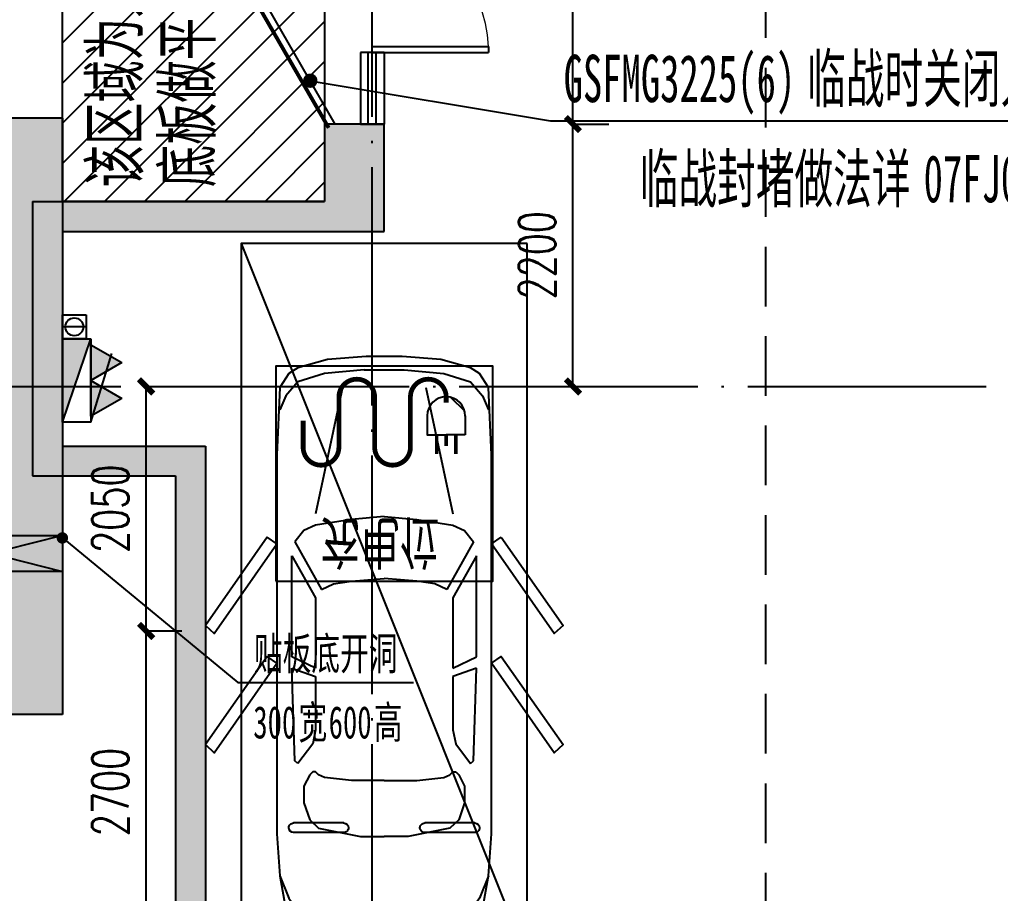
# Model space of a CAD drawing. Header units: millimetres. Extents: x 12325263 to 13848842, y -1463133 to 573208.
# Drawn here: x 12575038 to 12583266, y -1115337 to -1108011 of the extents above; entities that cross this region are included whole.
import ezdxf
from ezdxf.xclip import XClip

# ---------------------------------------------------------------- set-up
doc = ezdxf.new("R2010")
doc.units = ezdxf.units.MM
doc.header["$LTSCALE"] = 1000
doc.header["$XCLIPFRAME"] = 0
for name, pattern in [('ACAD_ISO02W100', [15, 12, -3]), ('DASHED2', [0.375, 0.25, -0.125]), ('DOTE', [2.4200000000000004, 2, -0.2, 0.02, -0.2]), ('地下室负三层平面图$0$-3F平面$0$$AUDIT_BAD_LTYPE2', [0])]:
    doc.linetypes.add(name, pattern=pattern)
for name, color, linetype in [('#s-灭火器', 20, 'Continuous'), ('-2F平面$0$WALL-SHATCH', 8, 'Continuous'), ('A-ANNO-DIMS', 83, 'Continuous'), ('A-AXIS', 16, 'DOTE'), ('A-DOOR', 2, 'Continuous'), ('A-WALL', 5, 'Continuous'), ('A-WALL-PATT', 8, 'Continuous'), ('A_WALL(防火墙)', 151, 'Continuous'), ('AXIS', 3, 'Continuous'), ('EQUIP_消火栓', 7, 'Continuous'), ('PUB_DIM', 83, 'Continuous'), ('PUB_HATCH', 8, 'Continuous'), ('PUB_TEXT', 7, 'Continuous'), ('VPIPE-消防中', 3, 'Continuous'), ('WALL', 5, 'Continuous'), ('人防墙', 6, 'Continuous'), ('人防平时标注', 42, 'Continuous'), ('人防门', 60, 'Continuous'), ('人防门编号', 73, 'Continuous'), ('公寓机动车库', 23, 'Continuous'), ('投影线', 6, 'ACAD_ISO02W100'), ('水条件', 1, 'Continuous'), ('车道中心线', 6, 'Continuous')]:
    doc.layers.add(name, color=color, linetype=linetype)
doc.styles.add('_TCH_DIM_T3', font='SIMPLEX.shx', dxfattribs={"width": 0.7058823529411765, "bigfont": 'GBCBIG.shx'})
doc.styles.add('宋体', font='', dxfattribs={"width": 0.65})
doc.styles.add('宋体-标注', font='', dxfattribs={"width": 0.6})
doc.styles.add('标注宋体', font='', dxfattribs={"width": 0.6})
doc.styles.add('黑体', font='simhei.ttf', dxfattribs={"width": 0.7})
doc.styles.get('宋体').set_extended_font_data('SimSun')
doc.styles.get('宋体-标注').set_extended_font_data('SimSun')
doc.styles.get('标注宋体').set_extended_font_data('NSimSun')
doc.dimstyles.new('_TCH_ARCH&&120', dxfattribs={"dimtxt": 306, "dimasz": 120, "dimexe": 300, "dimexo": 360, "dimgap": 147, "dimtad": 1, "dimdec": 0, "dimzin": 0, "dimdsep": 46, "dimtxsty": '_TCH_DIM_T3', "dimblk": 'ARCHTICK', "dimcen": 0.09, "dimclrt": 7, "dimazin": 2, "dimtfac": 1, "dimtdec": 0, "dimtix": 1, "dimtmove": 2, "dimatfit": 3, "dimfxl": 1, "dimfxlon": 1, "dimtolj": 1, "dimtzin": 0, "dimarcsym": 0})

# ---------------------------------------------------------------- blocks, each defined once
blk = doc.blocks.new('asdgafgfasdfagfagasdgagadfgsdhgd$DorLib2D$00000211')
at = {"color": 0}
for p, q in [((-0.4999999999998872, 0.04999999999998384), (-0.0669872981076951, 0.299999999999979)), ((0.5000000000001146, 0.05000000000001181), (0.06698729810792248, 0.3000000000000083))]:
    blk.add_line(p, q, dxfattribs=at)
at = {"color": 0, "const_width": 0.01}
for points in [[(-0.509999999999887, 0.06732050807566958), (-0.07698729810769844, 0.31732050807565)], [(0.5100000000001126, 0.06732050807569756), (0.07698729810792404, 0.3173205080756794)]]:
    blk.add_lwpolyline(points, dxfattribs=at)
blk = doc.blocks.new('asdgafgf20230228-rf2')
at = {"layer": 'PUB_HATCH'}
for points in [[(6499.968627293615, 9200.000000007522), (6499.972184369233, 10099.89818991629), (5999.97218437314, 10099.90016629298), (5999.969615478056, 9450.00000000779)], [(3799.92450728864, 9200.000000008973), (3549.926693536791, 9450.000000009106), (3549.906579965858, 7150.000000009109), (3799.908766233128, 7400.000000008969)], [(3549.926693536791, 9450.000000009106), (3799.92450728864, 9200.000000008973), (6499.968627293615, 9200.000000007522), (5999.969615478056, 9450.00000000779)], [(3799.908766233128, 7400.000000008969), (3549.906579965858, 7150.000000009109), (4749.906579965869, 7150.000000008411), (4999.908766233119, 7400.00000000827)], [(4999.908766233119, 7400.00000000827), (4749.906579965869, 7150.000000008411), (4749.868976333571, 2850.000000140878), (4999.871162600821, 3100.000000140801)]]:
    blk.add_hatch(color=256, dxfattribs=at).paths.add_polyline_path(points)
at = {"layer": '人防平时标注'}
h = blk.add_hatch(dxfattribs=at)
h.set_pattern_fill('ANSI31', color=8, scale=150, angle=-180.0000000027412)
h.set_pattern_definition([(224.9999999972588, (9667487.627463307, 3004649.036383043), (168.3798022619908, -168.3798022781024), [])])
h.paths.add_polyline_path([(6000.070429690182, 9450.000608791364), (3800.070429185405, 9449.999390915735), (3799.991296490654, 13950.00709987688), (5999.988983767107, 13949.99290007609)])
at = {"layer": '人防墙'}
for p, q in [((5999.97218437314, 10099.90016629298), (5999.969615478056, 9450.00000000779)), ((6499.972184369233, 10099.89818991629), (5999.97218437314, 10099.90016629298)), ((6499.968627293615, 9200.000000007522), (6499.972184369233, 10099.89818991629)), ((3549.926693536791, 9450.000000009106), (3549.906579965858, 7150.000000009109)), ((3549.926693536791, 9450.000000009106), (5999.969615478056, 9450.00000000779)), ((3799.92450728864, 9200.000000008973), (3799.908766233128, 7400.000000008969)), ((3799.92450728864, 9200.000000008973), (6499.968627293615, 9200.000000007522)), ((3799.908766233128, 7400.000000008969), (4999.908766233119, 7400.00000000827)), ((4999.908766233119, 7400.00000000827), (4999.871162600821, 3100.000000140801)), ((3549.906579965858, 7150.000000009109), (4749.906579965869, 7150.000000008411)), ((4749.906579965869, 7150.000000008411), (4749.868976333571, 2850.000000140878))]:
    blk.add_line(p, q, dxfattribs=at)
at = {"layer": '人防平时标注'}
blk.add_lwpolyline([(6000.070429690182, 9450.000608791364), (3800.070429185405, 9449.999390915735), (3799.991296490654, 13950.00709987688), (5999.988983767107, 13949.99290007609)], close=True, dxfattribs=at)
at = {"layer": '人防门编号'}
for p, q in [((5879.973657386377, 10463.63124911278), (7895.337913261726, 10126.68492805632)), ((7895.337913261726, 10126.68492805632), (12856.28670611943, 10126.68492805632))]:
    blk.add_line(p, q, dxfattribs=at)
at = {"layer": '人防门编号', "const_width": 60}
blk.add_lwpolyline([(5850.384348799191, 10468.57824995493, 1), (5909.562965973564, 10458.68424827063, 1)], format="xyb", close=True, dxfattribs=at)
at = {"layer": '人防门', "ltscale": 1000, "xscale": 3200, "yscale": -3200, "zscale": 500, "rotation": 269.9997735239135}
blk.add_blockref('asdgafgfasdfagfagasdgagadfgsdhgd$DorLib2D$00000211', (6249.978508776605, 11699.89917809214), dxfattribs=at)
at = {"layer": 'PUB_TEXT', "style": '宋体-标注', "width": 0.6}
for s, p in [('GSFMG3225(6)', (8005.685440296646, 10284.18492805632)), ('临战时关闭人防门', (10047.20442763842, 10284.18492805632)), ('临战封堵做法详', (8643.66012384095, 9444.184928056318)), ('07FJ02-114', (11025.43227573968, 9444.184928056318))]:
    blk.add_text(s, height=396.5189873417722, dxfattribs=at).set_placement(p)
at = {"layer": '人防平时标注', "style": '标注宋体', "width": 0.65}
for s, p in [('底板做平，净高不小于3米', (5043.483039176092, 9571.111904778052)), ('该区域为人防开门范围，', (4436.618910435587, 9571.111904936377))]:
    blk.add_text(s, height=399.9999999999998, rotation=89.99999978655659, dxfattribs=at).set_placement(p)
blk = doc.blocks.new('1-3F')
at = {"layer": 'A-WALL-PATT'}
for points in [[(-30099.98514391668, 27050.0000000021), (-30099.9851439167, 24450.0000000021), (-29699.98514391669, 24316.66666666877), (-28899.98514391668, 24450.0000000021), (-28899.98514391668, 27050.0000000021)], [(-29699.98514391669, 24316.66666666877), (-30099.98514391669, 24050.00000000211), (-30099.98514391668, 22050.00000000256), (-28899.98514391668, 22050.00000000256), (-28899.98514391668, 24450.0000000021)]]:
    blk.add_hatch(color=256, dxfattribs=at).paths.add_polyline_path(points)
at = {"layer": 'A-WALL'}
for p, q in [((-28899.98514391668, 27050.0000000021), (-30099.98514391668, 27050.0000000021)), ((-28899.98514391668, 27050.0000000021), (-28899.98514391668, 24450.0000000021)), ((-28899.98514391668, 24450.0000000021), (-28899.98514391668, 22050.00000000256)), ((-28899.98514391668, 22050.00000000256), (-30099.98514391668, 22050.00000000256))]:
    blk.add_line(p, q, dxfattribs=at)
blk = doc.blocks.new('adgshg13--2F平面$0$A$C7F010FC0')
at = {"layer": '-2F平面$0$WALL-SHATCH'}
h = blk.add_hatch(color=256, dxfattribs=at)
h.dxf.hatch_style = 1
h.paths.add_polyline_path([(-60384.17120504379, -16880.89509773254), (-763.1647881269455, 197.4793643951416), (12587.61850607395, -13153.30393266678), (12587.61850607395, -157996.0197629929), (-162964.8506313562, -188820.4315237999), (-171262.3814957142, -180522.900662899), (-171262.3814957142, -31310.89849328995), (-150707.1909123659, -10755.70791006088), (-131860.0775495768, -7980.895098209381), (-99162.38149428368, -7980.895098209381), (-99162.38149428368, -4980.895097732544), (-76620.42811572552, -4980.895097732544), (-70107.65229141712, -16880.89509773254)], flags=16)
h.paths.add_polyline_path([(-60091.22944009304, -16380.89510011673), (-646.8769880533218, 646.876989364624), (12987.61850607395, -12987.61850786209), (12987.61850607395, -158331.9049158096), (-163100.5840539932, -189250.3835258484), (-171662.3814958334, -180688.5860877037), (-171662.3814958334, -31145.21306848526), (-150777.8961598873, -10260.7277340889), (-131896.6870943308, -7480.895098209381), (-99562.38149428368, -7480.895098209381), (-99562.38149428368, -4580.895097732544), (-76365.55243730545, -4580.895097732544), (-69907.50581622124, -16380.89510774612)])
blk = doc.blocks.new('A$C2A3E77E8')
at = {"layer": 'WALL', "color": 1}
blk.add_blockref('adgshg13--2F平面$0$A$C7F010FC0', (561507.9086489398, 205483.1249103504), dxfattribs=at)
blk = doc.blocks.new('asdfasdfadgd')
at = {"layer": '车道中心线', "linetype": 'DASHED2', "ltscale": 2}
blk.add_line((16652.84936230443, -15378.21367733134), (16652.84936229512, 32030.72128744749), dxfattribs=at)
blk = doc.blocks.new('管位')
at = {"layer": '水条件'}
blk.add_line((12573125.95161151, 675360.3646074757), (12573125.95161151, 675160.3646074757), dxfattribs=at)
blk.add_lwpolyline([(12573025.95161151, 675360.3646074757), (12573225.95161151, 675360.3646074757), (12573225.95161151, 675160.3646074757), (12573025.95161151, 675160.3646074757)], close=True, dxfattribs=at)
blk = doc.blocks.new('灭火器')
at = {"layer": '#s-灭火器', "ltscale": 1000}
for points in [[(292444.1076592965, 59706.6250948105), (292144.1076592965, 59706.6250948105), (292294.1076592965, 59446.81747367606)], [(292744.1076592965, 59706.6250948105), (292444.1076592965, 59706.6250948105), (292594.1076592965, 59446.81747367606)]]:
    blk.add_hatch(color=256, dxfattribs=at).paths.add_polyline_path(points)
for points in [[(292294.1076592965, 59446.81747367606), (292444.1076592965, 59706.6250948105), (292144.1076592965, 59706.6250948105)], [(292594.1076592965, 59446.81747367606), (292744.1076592965, 59706.6250948105), (292444.1076592965, 59706.6250948105)]]:
    blk.add_lwpolyline(points, close=True, dxfattribs=at)
blk = doc.blocks.new('$TWTSYS$00000508')
for p, q in [((-0.5, 0.5), (0.3236161731911125, 1.224064056863426)), ((-0.5, 0.5), (-0.5, -0.5)), ((-0.5, -0.5), (0.5, 0.5)), ((0.5, 0.5), (-0.5, 0.5)), ((0.5, -0.5), (0.5, 0.5)), ((-0.5, -0.5), (0.5, -0.5))]:
    blk.add_line(p, q)
blk.add_solid([(0.5, -0.5), (0.5, 0.5), (-0.5, -0.5)])
blk = doc.blocks.new('消火栓')
at = {"layer": '#s-灭火器', "rotation": 180.0000000000001}
blk.add_blockref('灭火器', (12864422.05702452, 734931.81413663), dxfattribs=at)
at = {"layer": 'EQUIP_消火栓', "xscale": 700, "yscale": 240, "zscale": 700}
blk.add_blockref('$TWTSYS$00000508', (12571977.94936522, 675105.1890418193), dxfattribs=at)
blk = doc.blocks.new('asdfasfads')
at = {"layer": 'VPIPE-消防中'}
blk.add_circle((10499.99999988452, 13049.98565539951), 75, dxfattribs=at)
at = {"xscale": -1, "rotation": 270}
blk.add_blockref('消火栓', (-664585.1890420113, -12559377.96370982), dxfattribs=at)
at = {"layer": '水条件', "rotation": 270}
blk.add_blockref('管位', (-664760.3646076005, 12586175.93726691), dxfattribs=at)
blk = doc.blocks.new('qlzw')
at = {"layer": 'A-AXIS'}
for p, q in [((12444566.81071039, 979489.7590900625), (12444566.81071039, 1082089.759090747)), ((12411416.81071017, 1020789.759090065), (12486866.81071017, 1020789.759090064))]:
    blk.add_line(p, q, dxfattribs=at)
blk = doc.blocks.new('asdfsfsdf')
at = {"color": 253, "linetype": '地下室负三层平面图$0$-3F平面$0$$AUDIT_BAD_LTYPE2', "transparency": 33554559, "extrusion": (0.0004477907748714072, 3.529959095306893e-16, 0.999999899741706)}
for p, q in [((-499.9999510645866, -141.1764707579277, 0.2238953878532797), (-724.9999280292541, -211.764705659356, 0.3246483119859617)), ((-168.7499837987125, -110.000000001397, 0.07556469346370548), (-499.9999510645866, -141.1764707579277, 0.2238953878532797)), ((168.7499823644757, -109.9999999995343, -0.07556469305539444), (-168.7499837987125, -110.000000001397, 0.07556469346370548)), ((168.7499823644757, -109.9999999995343, -0.07556469305539444), (499.999950107187, -141.1764707579277, -0.2238953876585836)), ((499.999950107187, -141.1764707579277, -0.2238953876585836), (724.9999261181802, -211.7647058977745, -0.3246483115967724)), ((-724.9999280292541, -211.764705659356, 0.3246483119859617), (-824.9999170508236, -329.4117646231316, 0.3694273889297957)), ((724.9999261181802, -211.7647058977745, -0.3246483115967724), (824.9999175239354, -329.4117646231316, -0.3694273894917245)), ((-349.9999665804207, -258.8235292448662, 0.1567267717199455), (-574.9999421145767, -1317.647058726754, 0.2574796953287081)), ((349.9999641925097, -258.8235292430036, -0.1567267711171998), (574.9999411571771, -1317.647058724891, -0.2574796952492556)), ((-824.9999170508236, -329.4117646231316, 0.3694273889297957), (-874.99991251342, -447.0588235869072, 0.3918169277702976)), ((824.9999175239354, -329.4117646231316, -0.3694273894917245), (874.9999125096947, -447.0588235869072, -0.3918169281189517)), ((-274.9999726694077, -1364.705882550683, 0.1231424633135522), (-574.9999425914139, -1411.764705897775, 0.2574796953093296)), ((2.365559339523315e-07, -1341.176470519509), (-274.9999726694077, -1364.705882550683, 0.1231424633135522)), ((2.365559339523315e-07, -1341.176470519509), (274.9999717120081, -1364.705882312264, -0.1231424628849248)), ((274.9999717120081, -1364.705882312264, -0.1231424628849248), (574.9999416340142, -1411.764705897775, -0.2574796953464441)), ((-674.9999320898205, -1458.823529244866, 0.3022587728158986), (-749.9999260008335, -1552.941176654305, 0.3358430815717435)), ((-574.9999425914139, -1411.764705897775, 0.2574796953093296), (-674.9999320898205, -1458.823529244866, 0.3022587728158986)), ((574.9999416340142, -1411.764705897775, -0.2574796953464441), (674.9999316073954, -1458.823529481422, -0.3022587727170486)), ((674.9999316073954, -1458.823529481422, -0.3022587727170486), (749.9999240897596, -1552.941176414024, -0.3358430809488905)), ((-749.9999260008335, -1552.941176654305, 0.3358430815717435), (-524.9999480806291, -1952.941176654305, 0.2350901571286059)), ((749.9999240897596, -1552.941176414024, -0.3358430809488905), (524.9999452158809, -1952.941176415887, -0.2350901560785282)), ((-774.9999220632017, -2517.647058726754, 0.3470378507689607), (-774.9999220632017, -1670.588235379662, 0.3470378503031141)), ((-774.9999220632017, -1670.588235379662, 0.3470378503031141), (-574.9999421145767, -2023.529411557596, 0.257479695328853)), ((774.9999230131507, -1670.588235379662, -0.3470378509613082), (574.9999421108514, -2023.529411794152, -0.2574796950939764)), ((774.9999225363135, -2517.64705896331, -0.3470378506309664), (774.9999230131507, -1670.588235379662, -0.3470378509613082)), ((-424.9999581072479, -1905.882352830376, 0.1903110794088359), (-274.9999731462449, -1882.35294127604, 0.1231424632944275)), ((-274.9999731462449, -1882.35294127604, 0.1231424632944275), (2.365559339523315e-07, -1858.823529244866)), ((274.9999717120081, -1882.352941035759, -0.1231424628847421), (2.365559339523315e-07, -1858.823529244866)), ((424.999956196174, -1905.882352830376, -0.1903110785527894), (274.9999717120081, -1882.352941035759, -0.1231424628847421)), ((-524.9999480806291, -1952.941176654305, 0.2350901571286059), (-424.9999581072479, -1905.882352830376, 0.1903110794088359)), ((524.9999452158809, -1952.941176415887, -0.2350901560785282), (424.999956196174, -1905.882352830376, -0.1903110785527894)), ((-574.9999421145767, -2023.529411557596, 0.257479695328853), (-574.9999421145767, -2611.764705659356, 0.2574796952125222)), ((574.9999421108514, -2023.529411794152, -0.2574796950939764), (574.9999411571771, -2611.764705897775, -0.2574796951324972)), ((-574.9999421145767, -2611.764705659356, 0.2574796952125222), (-774.9999220632017, -2517.647058726754, 0.3470378507689607)), ((574.9999411571771, -2611.764705897775, -0.2574796951324972), (774.9999225363135, -2517.64705896331, -0.3470378506309664)), ((-774.9999215863645, -2611.764705899637, 0.3470378500898093), (-574.9999416377395, -2682.35294127604, 0.2574796952319682)), ((-749.9999255239964, -3388.235294345301, 0.3358430813588681), (-774.9999215863645, -2611.764705899637, 0.3470378500898093)), ((774.9999225363135, -2611.764705659356, -0.3470378507473485), (574.9999416340142, -2682.35294127604, -0.2574796952294666)), ((749.9999245665967, -3388.235294343438, -0.3358430809290396), (774.9999225363135, -2611.764705659356, -0.3470378507473485)), ((-574.9999416377395, -2682.35294127604, 0.2574796952319682), (-574.9999421145767, -3129.41176486155, 0.257479695562074)), ((574.9999416340142, -2682.35294127604, -0.2574796952294666), (574.9999416340142, -3129.411764621269, -0.2574796948800628)), ((-574.9999421145767, -3129.41176486155, 0.257479695562074), (-599.9999405629933, -3247.058823586907, 0.2686744650115782)), ((574.9999416340142, -3129.411764621269, -0.2574796948800628), (599.9999391268939, -3247.058823586907, -0.2686744647175814)), ((-599.9999405629933, -3247.058823586907, 0.2686744650115782), (-724.9999270755798, -3411.764705897775, 0.324648311792771)), ((599.9999391268939, -3247.058823586907, -0.2686744647175814), (724.9999275486916, -3411.764705897775, -0.3246483115377303)), ((-724.9999270755798, -3411.764705897775, 0.324648311792771), (-749.9999255239964, -3388.235294345301, 0.3358430813588681)), ((724.9999275486916, -3411.764705897775, -0.3246483115377303), (749.9999245665967, -3388.235294343438, -0.3358430809290396)), ((-624.9999380558729, -3505.882353068795, 0.2798692348493339), (-674.9999320898205, -3599.999999762978, 0.3022587729329561)), ((-599.9999405629933, -3482.352941274177, 0.2686744655939557), (-624.9999380558729, -3505.882353068795, 0.2798692348493339)), ((-574.9999421145767, -3482.35294127604, 0.2574796953293679), (-599.9999405629933, -3482.352941274177, 0.2686744655939557)), ((-549.9999470058829, -3505.882352830376, 0.2462849269087827), (-574.9999421145767, -3482.35294127604, 0.2574796953293679)), ((-499.9999496340752, -3529.41176486155, 0.2238953872139153), (-549.9999470058829, -3505.882352830376, 0.2462849269087827)), ((-274.9999731462449, -3552.941176415887, 0.1231424632950173), (-499.9999496340752, -3529.41176486155, 0.2238953872139153)), ((274.9999726656824, -3552.941176415887, -0.1231424630783778), (499.999950107187, -3529.41176486155, -0.2238953881230394)), ((499.999950107187, -3529.41176486155, -0.2238953881230394), (549.9999441411346, -3505.882352830376, -0.2462849258573907)), ((549.9999441411346, -3505.882352830376, -0.2462849258573907), (574.9999416340142, -3482.35294127604, -0.2574796952294021)), ((574.9999416340142, -3482.35294127604, -0.2574796952294021), (599.9999391268939, -3482.352941274177, -0.2686744647174983)), ((599.9999391268939, -3482.352941274177, -0.2686744647174983), (624.9999351911247, -3505.882352830376, -0.2798692334487053)), ((624.9999351911247, -3505.882352830376, -0.2798692334487053), (674.9999311305583, -3600.000000001397, -0.3022587726192891)), ((-674.9999320898205, -3599.999999762978, 0.3022587729329561), (-674.9999320898205, -3741.17647075979, 0.3022587729329017)), ((7.133930921554565e-07, -3552.941176654305), (-274.9999731462449, -3552.941176415887, 0.1231424632950173)), ((7.133930921554565e-07, -3552.941176654305), (274.9999726656824, -3552.941176415887, -0.1231424630783778)), ((674.9999311305583, -3600.000000001397, -0.3022587726192891), (674.9999316073954, -3741.176470281091, -0.3022587730655932)), ((-674.9999320898205, -3741.17647075979, 0.3022587729329017), (-624.9999380558729, -3882.352941037621, 0.2798692345000124)), ((674.9999316073954, -3741.176470281091, -0.3022587730655932), (624.9999351911247, -3882.352941037621, -0.2798692334484588)), ((-624.9999380558729, -3882.352941037621, 0.2798692345000124), (-549.9999460522085, -3952.941176414024, 0.2462849269474509)), ((624.9999351911247, -3882.352941037621, -0.2798692334484588), (549.9999450948089, -3952.941176654305, -0.2462849259351472)), ((-549.9999460522085, -3952.941176414024, 0.2462849269474509), (-199.9999792352319, -4023.529411794152, 0.08955815500490981)), ((-199.9999792352319, -4023.529411794152, 0.08955815500490981), (2.365559339523315e-07, -4023.529411553871)), ((199.9999801851809, -4023.529411553871, -0.08955815519579101), (2.365559339523315e-07, -4023.529411553871)), ((549.9999450948089, -3952.941176654305, -0.2462849259351472), (199.9999801851809, -4023.529411553871, -0.08955815519579101)), ((-874.9999120365828, -4352.941176656168, 0.3918169277909837), (-799.9999205116183, -4541.176470521372, 0.3582326202192607)), ((874.9999125096947, -4352.941176414024, -0.3918169282337609), (799.9999190755188, -4541.176470757928, -0.3582326193421601)), ((-799.9999205116183, -4541.176470521372, 0.3582326202192607), (-749.9999260008335, -4611.764706136193, 0.3358430813398884)), ((799.9999190755188, -4541.176470757928, -0.3582326193421601), (749.9999240897596, -4611.764706136193, -0.3358430808314997)), ((-749.9999260008335, -4611.764706136193, 0.3358430813398884), (-641.2499364260584, -4680.000000241678, 0.2871458345919543)), ((641.249935945496, -4680.000000001397, -0.2871458343748414), (-641.2499364260584, -4680.000000241678, 0.2871458345919543)), ((749.9999240897596, -4611.764706136193, -0.3358430808314997), (641.249935945496, -4680.000000001397, -0.2871458343748414))]:
    blk.add_line(p, q, dxfattribs=at)
for points in [[(-474.9999997620226, -23.52941179275513), (-149.9999997613286, -7.049211745248385e-29), (149.9999997613286, 7.049211745248385e-29), (474.9999992851854, -23.52941203117371), (724.9999997609804, -94.11764716915788), (799.9999992858793, -141.1764707565308), (875.0000002394273, -258.8235292453319), (899.9999983314156, -823.5294117927554), (899.99999928509, -4000.000000238419), (875.0000002394273, -4352.941176414491), (824.9999992870789, -4635.294117448852), (750.0000002408798, -4729.411765098573), (674.9999992854691, -4776.470588445664), (500.0000002381968, -4800.000000000001), (-500.000000715034, -4800.000000000001), (-674.9999997604438, -4776.470588210971), (-750.0000007158543, -4729.411765098573), (-825.0000007175906, -4635.294117927552), (-874.9999997607275, -4352.941176654772), (-900.0000007137389, -4000.000000238419), (-900.0000007156016, -823.5294117927554), (-874.999999285753, -258.8235297203065), (-800.0000007145284, -141.1764707602561), (-724.9999997591177, -94.11764669418336)], [(-981.91520381036, -1513.230591773987), (-1500.00000071459, -2253.132360218093), (-1425.335413217106, -2320.844957351685), (-900.0000007156016, -1570.588235139847)]]:
    blk.add_lwpolyline(points, close=True, dxfattribs=at)
for points, elevation in [([(981.915204765897, -1513.230591773987), (1499.999998807242, -2253.132359979675), (1425.335412263431, -2320.844957351685), (899.9999988082526, -1570.588235378266)], 1.176665431756874e-10), ([(-900.0000007156016, -2570.588235378266), (-981.9152042871972, -2513.230591535569), (-1500.00000071459, -3253.132359743119), (-1425.335413217105, -3320.844957351685)], -1.149049744242348e-10), ([(981.915204765897, -2513.230591773987), (1499.99999785543, -3253.132359743119), (1425.335412265294, -3320.844957351685), (899.9999992850899, -2570.588235378266)], 1.171056029924955e-10)]:
    blk.add_lwpolyline(points, close=True, dxfattribs=dict(at, elevation=elevation))
blk = doc.blocks.new('A$C10563155')
h = blk.add_hatch()
h.set_pattern_fill('ANSI31', color=256, scale=999.9999999999999, angle=-90.00000002394347)
h.set_pattern_definition([(314.9999999760565, (0.01537823304533958, 4799.998471214436), (1122.532015602742, 1122.532014664547), [])])
h.paths.add_polyline_path([(1445.338642355055, 519.9984709760174), (1605.338642355055, 519.9984708568081), (1605.338641878217, 679.9984709760174), (1605.338642355055, 839.9984708568081), (1445.338642355055, 839.9984708568081, 0.9898630017247371)])
for p, q in [((0.003066297620534897, 2399.99847216811), (6000.013422649354, 0.01022321288473904)), ((4900.003066077828, 1999.998472155072), (4900.003066077828, 1999.998472155072)), ((4860.003066282719, 1539.982453031465), (4860.003066094592, 1959.998472018167)), ((4940.003065805882, 1539.982448894763), (4940.003065617755, 1959.998467881465)), ((4860.003065343946, 439.9984724950045), (4860.003065155819, 860.2189058493823)), ((4900.002457648516, 899.9984723934904), (4900.002457648516, 899.9984723934904)), ((4940.00245737657, 439.7780373881105), (4940.00245766528, 859.9984707424883)), ((1605.338642355055, 519.9984708568081), (1605.338641878217, 679.9984709760174)), ((1445.338642355055, 519.9984709760174), (1605.338642355055, 519.9984708568081)), ((4900.003065362573, 399.9984725126997), (4900.003065362573, 399.9984725126997))]:
    blk.add_line(p, q)
for points in [[(0.003063913434743881, -0.001527355052530766), (0.003066297620534897, 2399.99847216811), (6000.003065343946, 2399.998469426297), (6000.003064390272, -0.001530454494059086)], [(2831.401258703321, 2109.998470379971), (2831.401258226484, 289.9984704991803), (1030.774532075971, 289.9984710952267), (1030.774533029646, 2109.998471333645)]]:
    blk.add_lwpolyline(points, close=True)
at = {"const_width": 39.99999999999999}
blk.add_lwpolyline([(1486.970944162458, 1879.998470856808), (1709.933162447065, 1879.998470737599, -1), (1709.933162923902, 1579.998470976017), (1289.00872444734, 1579.998471214436, 1), (1289.00872444734, 1279.998470976017), (1709.933162447065, 1279.998470856808, -1), (1709.933162447065, 979.9984708568081), (1289.008723970503, 979.998471214436, 1), (1289.008723970503, 679.9984709760174), (1336.960561987013, 679.998471214436)], format="xyb", dxfattribs=at)
blk.add_lwpolyline([(1448.599090810865, 519.9984710952267, -1), (1445.338642355055, 839.9984708568081), (1605.338642355055, 839.9984708568081), (1605.338641878217, 679.9984709760174)], format="xyb")
at = {"const_width": 30}
for points in [[(1605.338642355055, 759.998471214436), (1765.799579378217, 759.9984710952267)], [(1605.338641878217, 679.9984709760174), (1700.141231294721, 679.9984710952267)], [(1605.338642355055, 599.9984707375988), (1765.799579855055, 599.9984709760174)]]:
    blk.add_lwpolyline(points, dxfattribs=at)
for centre, radius, start, end in [((4900.003066571429, 1959.9984725127), 39.99999999999999, 90, 180.0000000266804), ((4900.003066571429, 1959.9984725127), 39.99999999999999, 2.668042644536231e-08, 90), ((4900.003062944859, 1539.998472155072), 39.99999999999998, 180.0000000266804, 270), ((4900.003062944859, 1539.998472155072), 39.99999999999998, 270, 2.668042644536231e-08), ((4900.00245766528, 859.9984728703275), 39.99999999999999, 90, 180.0000000266804), ((4900.00245766528, 859.9984728703275), 39.99999999999999, 2.668042644536231e-08, 90), ((4900.002454515547, 439.9984725126997), 39.99999999999998, 180.0000000266804, 270), ((4900.003064867109, 439.9984720358625), 39.99999999999999, 180.0000000266804, 270), ((4900.002454515547, 439.9984725126997), 39.99999999999998, 270, 2.668042644536231e-08), ((4900.003064867109, 439.9984720358625), 39.99999999999999, 270, 2.668042644536231e-08)]:
    blk.add_arc(centre, radius, start, end)
at = {"rotation": 90}
blk.add_blockref('asdfsfsdf', (950.0428051073104, 1199.998469729908), dxfattribs=at)
at = {"insert": (2685.181881185621, 1738.403774931096), "char_height": 349.9999999999999, "attachment_point": 1, "rotation": 269.99999997605653, "style": '黑体'}
blk.add_mtext_dynamic_manual_height_columns('充电位', width=1328.110077857971, gutter_width=1750, heights=[0], dxfattribs=at)
blk = doc.blocks.new('_ArchTick')
at = {"color": 0, "linetype": 'ByBlock', "const_width": 0.4}
blk.add_lwpolyline([(-0.5, -0.5), (0.5, 0.5)], dxfattribs=at)
blk = doc.blocks.new('*D3792')
at = {"layer": 'A-ANNO-DIMS', "color": 0, "lineweight": -2, "transparency": 16777216}
for p, q in [((12579679.01287837, -1105686.792992139), (12579980.01287836, -1105686.794181917)), ((12579680.00022955, -1108886.792996066), (12579680.01287837, -1105686.792996091)), ((12579679.00022955, -1108886.792992114), (12579980.00022955, -1108886.794181892))]:
    blk.add_line(p, q, dxfattribs=at)
at = {"layer": 'Defpoints', "color": 0, "transparency": 16777216}
for p in [(12578096.831354, -1105686.786738165), (12579680.01287837, -1105686.792996091), (12578096.81870518, -1108886.78673814)]:
    blk.add_point(p, dxfattribs=at)
at = {"layer": 'A-ANNO-DIMS', "color": 0, "lineweight": -2, "transparency": 16777216, "xscale": 120, "yscale": 120, "zscale": 120}
for p, rotation in [((12579680.01287837, -1105686.792996091), 89.99977352390047), ((12579680.00022955, -1108886.792996066), 269.9997735239004)]:
    blk.add_blockref('_ArchTick', p, dxfattribs=dict(at, rotation=rotation))
at = {"layer": 'A-ANNO-DIMS', "color": 7, "transparency": 16777216, "insert": (12579380.00655396, -1107286.791810252), "char_height": 306, "attachment_point": 5, "rotation": 89.99977352390047, "style": '_TCH_DIM_T3'}
blk.add_mtext('\\A1;3200', dxfattribs=at)
blk = doc.blocks.new('*D3793')
at = {"layer": 'A-ANNO-DIMS', "color": 0, "lineweight": -2, "transparency": 16777216}
for p, q in [((12579679.00022956, -1108886.792992114), (12579980.00022955, -1108886.794181892)), ((12579679.99153353, -1111086.78574993), (12579680.00022956, -1108886.792996066)), ((12579678.99153353, -1111086.785745978), (12579979.99153353, -1111086.786935756))]:
    blk.add_line(p, q, dxfattribs=at)
at = {"layer": 'Defpoints', "color": 0, "transparency": 16777216}
for p in [(12578096.81870519, -1108886.78673814), (12579680.00022956, -1108886.792996066), (12578096.81000916, -1111086.779492004)]:
    blk.add_point(p, dxfattribs=at)
at = {"layer": 'A-ANNO-DIMS', "color": 0, "lineweight": -2, "transparency": 16777216, "xscale": 120, "yscale": 120, "zscale": 120}
for p, rotation in [((12579680.00022956, -1108886.792996066), 89.99977352390947), ((12579679.99153353, -1111086.78574993), 269.9997735239095)]:
    blk.add_blockref('_ArchTick', p, dxfattribs=dict(at, rotation=rotation))
at = {"layer": 'A-ANNO-DIMS', "color": 7, "transparency": 16777216, "insert": (12579379.99588154, -1109986.788187173), "char_height": 306, "attachment_point": 5, "rotation": 89.99977352390947, "style": '_TCH_DIM_T3'}
blk.add_mtext('\\A1;2200', dxfattribs=at)
blk = doc.blocks.new('*D3809')
at = {"layer": 'Defpoints', "color": 0, "transparency": 16777216}
for p in [(12575196.82107756, -1113136.785750363), (12576100, -1113136.785750363), (12575196.82107756, -1115836.785750032)]:
    blk.add_point(p, dxfattribs=at)
at = {"layer": 'PUB_DIM', "color": 0, "lineweight": -2, "transparency": 16777216}
for p, q in [((12576099, -1113136.785750363), (12576400, -1113136.785750363)), ((12576100, -1115836.785750032), (12576100, -1113136.785750363)), ((12576099, -1115836.785750032), (12576400, -1115836.785750032))]:
    blk.add_line(p, q, dxfattribs=at)
at = {"layer": 'PUB_DIM', "color": 0, "lineweight": -2, "transparency": 16777216, "xscale": 120, "yscale": 120, "zscale": 120}
for p, rotation in [((12576100, -1113136.785750363), 90), ((12576100, -1115836.785750032), 270)]:
    blk.add_blockref('_ArchTick', p, dxfattribs=dict(at, rotation=rotation))
at = {"layer": 'PUB_DIM', "color": 7, "transparency": 16777216, "insert": (12575800, -1114486.785750195), "char_height": 306, "attachment_point": 5, "rotation": 90, "style": '_TCH_DIM_T3'}
blk.add_mtext('\\A1;2700', dxfattribs=at)
blk = doc.blocks.new('*D3810')
at = {"layer": 'Defpoints', "color": 0, "transparency": 16777216}
for p in [(12575196.82107756, -1111086.785749965), (12576100, -1111086.785749965), (12575196.82107756, -1113136.785750363)]:
    blk.add_point(p, dxfattribs=at)
at = {"layer": 'PUB_DIM', "color": 0, "lineweight": -2, "transparency": 16777216}
for p, q in [((12576099, -1111086.785749965), (12576400, -1111086.785749965)), ((12576100, -1113136.785750363), (12576100, -1111086.785749965)), ((12576099, -1113136.785750363), (12576400, -1113136.785750363))]:
    blk.add_line(p, q, dxfattribs=at)
at = {"layer": 'PUB_DIM', "color": 0, "lineweight": -2, "transparency": 16777216, "xscale": 120, "yscale": 120, "zscale": 120}
for p, rotation in [((12576100, -1111086.785749965), 90), ((12576100, -1113136.785750363), 270)]:
    blk.add_blockref('_ArchTick', p, dxfattribs=dict(at, rotation=rotation))
at = {"layer": 'PUB_DIM', "color": 7, "transparency": 16777216, "insert": (12575800, -1112111.785750162), "char_height": 306, "attachment_point": 5, "rotation": 90, "style": '_TCH_DIM_T3'}
blk.add_mtext('\\A1;2050', dxfattribs=at)
blk = doc.blocks.new('$DorLib2D$00000002')
for p, q in [((-0.5, -5.684341886080802e-17), (-0.5000000000000007, 0.4875)), ((-0.4750000000000007, 0.4875), (-0.5000000000000007, 0.4875)), ((-0.475, -2.842170943040401e-17), (-0.4750000000000007, 0.4875)), ((0.475, -2.842170943040401e-17), (0.4750000000000007, 0.4875)), ((0.4750000000000007, 0.4875), (0.5000000000000007, 0.4875)), ((0.5, -5.684341886080802e-17), (0.5000000000000007, 0.4875)), ((-0.5, -5.684341886080802e-17), (-0.475, -2.842170943040401e-17)), ((0.5, -5.684341886080802e-17), (0.475, -2.842170943040401e-17))]:
    blk.add_line(p, q)
at = {"lineweight": 13}
for centre, start, end in [((-0.4875, -4.263256414560601e-17), 0, 88.53071641864632), ((0.4875, -4.263256414560601e-17), 91.4692835813537, 180)]:
    blk.add_arc(centre, 0.4875, start, end, dxfattribs=at)
blk = doc.blocks.new('$WINLIB2D$00000001')
at = {"color": 0}
for points in [[(-0.4999999999999964, 0.5000000000000142), (-0.4999999999999964, -0.4999999999999858)], [(-0.4999999999999964, 0.5000000000000142), (0.5000000000000036, 0.5000000000000142)], [(0.5000000000000036, -0.4999999999999858), (0.5000000000000036, 0.5000000000000142)], [(0.5000000000000036, 0.1666666666666714), (-0.4999999999999964, 0.1666666666666714)], [(0.5000000000000036, -0.1666666666666572), (-0.4999999999999964, -0.1666666666666572)], [(-0.4999999999999964, -0.4999999999999858), (0.5000000000000036, -0.4999999999999858)]]:
    blk.add_lwpolyline(points, dxfattribs=at)

msp = doc.modelspace()

# ---------------------------------------------------------------- linework, layer by layer
at = {"layer": 'A-WALL'}
msp.add_line((12577896.91867652, -1108886.785639176), (12578096.91867652, -1108886.786108566), dxfattribs=at)
at = {"layer": 'AXIS'}
for p, q in [((12575396.82107815, -1112356.78574998), (12576870, -1113570)), ((12576870, -1113570), (12578342.85119021, -1113570))]:
    msp.add_line(p, q, dxfattribs=at)
at = {"layer": 'AXIS', "const_width": 48}
msp.add_lwpolyline([(12575378.29480236, -1112341.528715371, 1), (12575415.34735395, -1112372.04278459, 1)], format="xyb", close=True, dxfattribs=at)
at = {"layer": '投影线', "linetype": 'DASHED2', "ltscale": 2}
for p, q in [((12575396.82107772, -1112336.785749984), (12574196.82107772, -1112636.785749984)), ((12574196.83593378, -1112336.785749984), (12575396.82107772, -1112636.785749984))]:
    msp.add_line(p, q, dxfattribs=at)
msp.add_lwpolyline([(12574196.82107772, -1112336.785749984), (12575396.82107772, -1112336.785749984), (12575396.82107772, -1112636.785749984), (12574196.82107772, -1112636.785749984)], close=True, dxfattribs=at)

# ---------------------------------------------------------------- block references
ref = msp.add_blockref('A$C2A3E77E8', (12039933.30876733, -1095474.795956885), dxfattribs=dict(rotation=350.0412492537527))
XClip(ref).set_block_clipping_path([(574517.632849127, 127502.23674306343), (563167.6328490991, 127502.22288467549), (563167.6311767455, 128872.36548285093), (556800.2987149898, 128872.35771109001), (544257.8770271596, 126670.09965810878), (543557.4714692105, 130659.08047959034), (536268.9804626536, 129379.33173123898), (537790.8662453052, 120711.80386261316), (523312.3703787625, 118169.60067071859), (521652.13574292883, 127625.07135696709), (520765.66181714274, 127469.4202569119), (520307.37785156816, 130079.46789511177), (515776.70023758896, 129283.96870927291), (515422.1926091146, 131303.0932199814), (513452.29580140486, 130957.20977362967), (514282.4182554409, 126229.48786514811), (510637.99198265746, 125589.57711327495), (512263.53463128395, 116331.17830774235), (512362.3527807724, 116348.529120174), (517291.10722481646, 88278.01458144141), (519851.8954271879, 88727.62346412987), (522454.62488821335, 73904.41483621066), (519893.7906026859, 73454.76868356578), (526007.3042119928, 38637.45273981895), (480033.70290305093, 30565.02585530118), (466439.1866319198, 28317.0522398334), (446673.6220214516, 140886.98885564134), (578014.3726615645, 163948.422490485), (584117.7942495663, 129187.8787387202)])
for name, p in [('1-3F', (12604296.80622208, -1135886.785749967)), ('asdfasfads', (12564996.82335836, -1123636.785750001)), ('asdfasdfadgd', (12564646.82107771, -1124286.785749965))]:
    msp.add_blockref(name, p)
at = {"layer": 'A-DOOR', "rotation": 269.9998655298504}
for name, p, xscale, yscale, zscale in [('$DorLib2D$00000002', (12577996.92243163, -1107286.79112285), 2000, 2000, 2000), ('$WINLIB2D$00000001', (12577996.91938059, -1108586.791122846), 600, 200, 600)]:
    msp.add_blockref(name, p, dxfattribs=dict(at, xscale=xscale, yscale=yscale, zscale=zscale))
at = {"layer": 'A_WALL(防火墙)'}
msp.add_blockref('qlzw', (133430.0103675351, -2131876.544840029), dxfattribs=at)
at = {"layer": '人防墙'}
ref = msp.add_blockref('asdgafgf20230228-rf2', (12571596.84652082, -1118986.684928056), dxfattribs=at)
XClip(ref).set_block_clipping_path([(-67355.29065233096, -38121.284774299944), (65994.70934768021, 85028.71522570006)])
at = {"layer": '公寓机动车库', "xscale": -1, "rotation": 90}
msp.add_blockref('A$C10563155', (12579296.81955064, -1109886.684928049), dxfattribs=at)

# ---------------------------------------------------------------- texts
at = {"layer": 'PUB_TEXT', "style": '宋体', "width": 0.65}
for s, p in [('贴板底开洞', (12577003.63600034, -1113462)), ('300', (12576998.69929148, -1114038)), ('宽', (12577377.83853198, -1114038)), ('600', (12577630.59802565, -1114038)), ('高', (12578009.73726616, -1114038))]:
    msp.add_text(s, height=271.8987341772152, dxfattribs=at).set_placement(p)

# ---------------------------------------------------------------- dimensions: what is measured, and where the dimension line sits
at = {"layer": 'A-ANNO-DIMS'}
for p1, p2, picture, middle in [((12578096.81870519, -1108886.78673814), (12578096.831354, -1105686.786738165), '*D3792', (12579380.00655396, -1107286.791810252)), ((12578096.81000916, -1111086.779492004), (12578096.81870519, -1108886.78673814), '*D3793', (12579379.99588154, -1109986.788187173))]:
    dim = msp.add_aligned_dim(p1=p1, p2=p2, distance=-1583.181524382234, dimstyle='_TCH_ARCH&&120', dxfattribs=at)
    dim.commit()
    dim.dimension.update_dxf_attribs({"geometry": picture, "text_midpoint": middle})
at = {"layer": 'PUB_DIM'}
for p1, p2, picture, middle in [((12575196.82107756, -1113136.785750363), (12575196.82107756, -1111086.785749965), '*D3810', (12575800, -1112111.785750162)), ((12575196.82107756, -1115836.785750032), (12575196.82107756, -1113136.785750363), '*D3809', (12575800, -1114486.785750195))]:
    dim = msp.add_aligned_dim(p1=p1, p2=p2, distance=-903.1789224408567, dimstyle='_TCH_ARCH&&120', dxfattribs=at)
    dim.commit()
    dim.dimension.update_dxf_attribs({"geometry": picture, "text_midpoint": middle})

doc.saveas('drawing.dxf')
